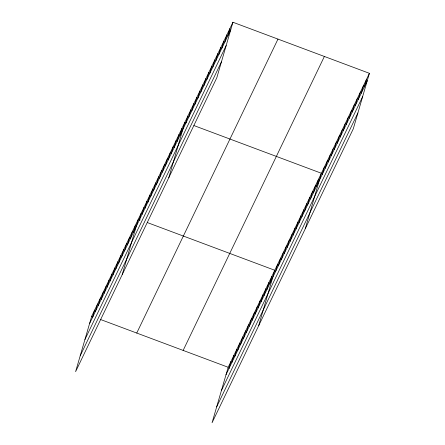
<?xml version="1.0" encoding="UTF-8"?>
<svg xmlns="http://www.w3.org/2000/svg" width="445" height="445" viewBox="0 0 445 445"><rect width="100%" height="100%" fill="white"/><g stroke="black" fill="none" stroke-linecap="round" stroke-linejoin="round"><path stroke-width="0.67" d="M232.941 22.25L91.709 316.2L75.594 371.681L216.821 77.73L232.941 22.25L369.406 73.319L353.291 128.8L212.059 422.75L228.179 367.27L369.406 73.319M92.454 317.608L94.624 310.137M95.364 311.545L97.538 304.074M98.278 305.481L100.448 298.011M101.193 299.418L103.362 291.948M104.102 293.361L106.277 285.885M107.017 287.298L109.186 279.827M109.932 281.234L112.101 273.764M112.841 275.171L115.016 267.701M115.756 269.108L117.925 261.638M118.67 263.045L120.84 255.575M121.58 256.982L123.754 249.512M124.494 250.919L126.664 243.448M127.409 244.856L129.578 237.385M130.318 238.793L132.493 231.322M133.233 232.729L135.402 225.259M122.197 274.676L138.317 219.196L140.247 219.919M139.057 220.603L141.232 213.133M141.972 214.54L144.141 207.07M144.886 208.477L147.056 201.007M147.796 202.419L149.971 194.949M150.71 196.356L152.88 188.886M153.625 190.293L155.794 182.823M156.534 184.23L158.709 176.76M159.449 178.167L161.618 170.696M162.364 172.104L164.533 164.633M165.273 166.041L167.448 158.57M168.188 159.978L170.357 152.507M171.103 153.914L173.272 146.444M174.012 147.851L176.187 140.381M176.926 141.788L179.096 134.318M179.841 135.725L182.011 128.255M168.805 177.672L184.92 122.191L186.21 122.675M185.754 123.415L187.923 115.945M188.752 117.168L190.927 109.698M191.756 110.927L193.925 103.451M194.754 104.681L196.929 97.21M197.758 98.434L199.927 90.964M200.756 92.187L202.931 84.717M203.76 85.941L205.929 78.47M206.764 79.694L208.933 72.224M209.762 73.447L211.931 65.977M212.766 67.201L214.935 59.73M215.764 60.954L217.933 53.483M218.768 54.707L220.937 47.237M221.766 48.461L223.935 40.99M224.769 42.214L226.939 34.743M227.768 35.967L229.937 28.497M228.919 368.677L231.089 361.207M231.834 362.614L234.003 355.143M234.743 356.551L236.918 349.08M237.658 350.488L239.827 343.017M240.573 344.43L242.742 336.954M243.482 338.367L245.657 330.896M246.397 332.304L248.566 324.833M249.311 326.241L251.481 318.77M252.22 320.178L254.395 312.707M255.135 314.114L257.305 306.644M258.05 308.051L260.219 300.581M260.959 301.988L263.134 294.518M263.874 295.925L266.043 288.455M266.789 289.862L268.958 282.391M269.698 283.799L271.873 276.328M258.667 325.746L274.782 270.265L147.323 222.567M275.527 271.673L277.697 264.202M278.437 265.609L280.611 258.139M281.351 259.552L283.521 252.076M284.266 253.489L286.435 246.018M287.175 247.426L289.35 239.955M290.09 241.362L292.259 233.892M293.005 235.299L295.174 227.829M295.914 229.236L298.089 221.766M298.829 223.173L300.998 215.703M301.743 217.11L303.913 209.639M304.653 211.047L306.828 203.576M307.567 204.984L309.737 197.513M310.482 198.921L312.651 191.45M313.391 192.857L315.566 185.387M316.306 186.794L318.475 179.324M305.27 228.741L321.39 173.261L193.931 125.562M322.219 174.484L324.388 167.014M325.223 168.238L327.392 160.767M328.221 161.997L330.396 154.521M331.225 155.75L333.394 148.28M334.223 149.503L336.398 142.033M337.227 143.257L339.396 135.786M340.225 137.01L342.4 129.54M343.228 130.763L345.398 123.293M346.232 124.517L348.402 117.046M349.23 118.27L351.4 110.799M352.234 112.023L354.404 104.553M355.232 105.776L357.402 98.306M358.236 99.53L360.406 92.059M361.234 93.283L363.404 85.813M364.238 87.036L366.407 79.566M89.54 323.671L230.771 29.72M84.939 339.513L226.166 45.562M80.195 355.839L221.426 61.888M136.743 333.055L277.975 39.104M183.145 350.415L324.372 56.465M226.004 374.74L367.236 80.79M221.404 390.582L362.636 96.632M216.659 406.908L357.891 112.958M91.709 316.2L92.999 316.684M100.715 319.571L228.179 367.27"/></g></svg>
